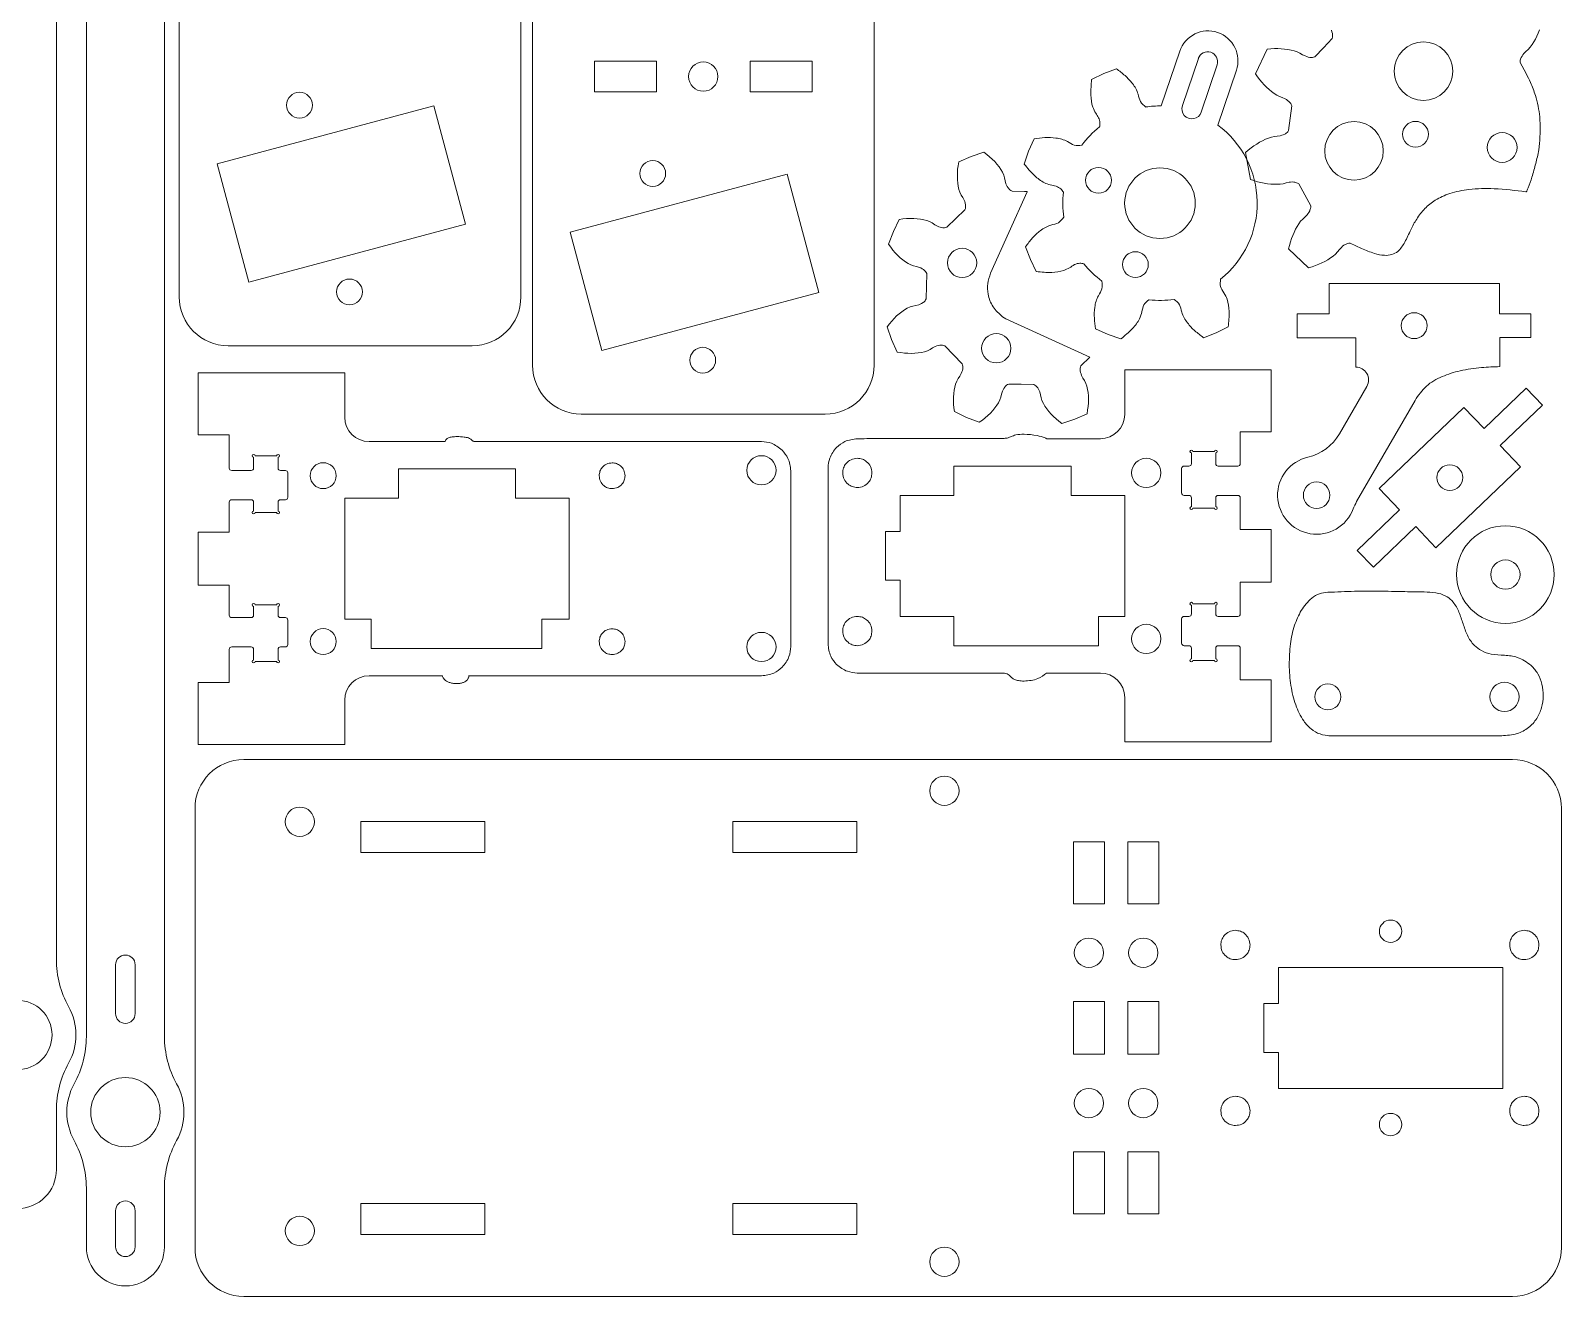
# Model space of a CAD drawing. Header units: millimetres. Extents: x 86 to 338, y 16 to 266.
# Drawn here: x 180.9 to 337.7, y 15.7 to 145.4 of the extents above; entities that cross this region are included whole.
import ezdxf

# ---------------------------------------------------------------- set-up
doc = ezdxf.new("R2010")
doc.units = ezdxf.units.MM

msp = doc.modelspace()

# ---------------------------------------------------------------- linework, layer by layer
at = {"color": 7, "linetype": 'Continuous', "lineweight": 15}
for p, q in [((183.53, 50.27), (183.53, 190.52)), ((196.12, 177.3), (196.12, 118.13)), ((231.12, 118.13), (231.12, 177.3)), ((232.31, 170.3), (232.31, 111.13)), ((267.31, 111.13), (267.31, 170.3)), ((186.6, 155.61), (186.6, 42.35)), ((194.6, 42.35), (194.6, 155.61)), ((314.23, 144.61), (313.36, 143.67)), ((314.16, 145.45), (314.22, 145.3)), ((314.22, 145.3), (314.26, 145.13)), ((314.27, 144.74), (314.23, 144.61)), ((314.26, 145.13), (314.27, 145.04)), ((314.27, 145.04), (314.28, 144.95)), ((314.28, 144.85), (314.27, 144.74)), ((314.28, 144.95), (314.28, 144.85)), ((334.9, 144.26), (335.06, 144.55)), ((335.06, 144.55), (335.21, 144.85)), ((335.21, 144.85), (335.35, 145.17)), ((335.35, 145.17), (335.47, 145.5)), ((298.63, 143.31), (296.73, 137.7)), ((307.59, 143.53), (306.38, 140.98)), ((307.96, 143.56), (307.59, 143.53)), ((308.32, 143.57), (307.96, 143.56)), ((308.68, 143.57), (308.32, 143.57)), ((309.03, 143.55), (308.68, 143.57)), ((309.37, 143.52), (309.03, 143.55)), ((309.71, 143.48), (309.37, 143.52)), ((310.04, 143.41), (309.71, 143.48)), ((310.35, 143.33), (310.04, 143.41)), ((310.65, 143.23), (310.35, 143.33)), ((310.94, 143.11), (310.65, 143.23)), ((311.21, 142.95), (310.94, 143.11)), ((311.48, 142.82), (311.21, 142.95)), ((311.63, 142.76), (311.48, 142.82)), ((311.79, 142.71), (311.63, 142.76)), ((312.47, 142.74), (312.34, 142.7)), ((313.36, 143.67), (312.47, 142.74)), ((333.61, 142.66), (333.7, 142.81)), ((333.7, 142.81), (333.79, 142.94)), ((333.79, 142.94), (333.89, 143.07)), ((333.89, 143.07), (334.1, 143.29)), ((334.1, 143.29), (334.33, 143.49)), ((334.33, 143.49), (334.54, 143.73)), ((334.54, 143.73), (334.73, 143.98)), ((334.73, 143.98), (334.9, 144.26)), ((238.66, 142.3), (238.66, 139.13)), ((245.01, 142.3), (238.66, 142.3)), ((245.01, 139.13), (245.01, 142.3)), ((254.61, 142.3), (254.61, 139.13)), ((260.96, 142.3), (254.61, 142.3)), ((260.96, 139.13), (260.96, 142.3)), ((292.14, 141.51), (290.84, 141.02)), ((300.53, 142.56), (298.9, 137.73)), ((300.83, 137.07), (302.46, 141.9)), ((302.53, 135.74), (304.43, 141.35)), ((311.95, 142.68), (311.79, 142.71)), ((312.04, 142.67), (311.95, 142.68)), ((312.13, 142.67), (312.04, 142.67)), ((312.23, 142.68), (312.13, 142.67)), ((312.34, 142.7), (312.23, 142.68)), ((333.51, 142.28), (333.52, 142.39)), ((333.51, 142.15), (333.51, 142.28)), ((334.11, 141.02), (333.51, 142.15)), ((333.52, 142.39), (333.55, 142.49)), ((333.55, 142.49), (333.58, 142.58)), ((333.58, 142.58), (333.61, 142.66)), ((290.84, 141.02), (289.6, 140.4)), ((306.38, 140.98), (306.6, 140.68)), ((306.6, 140.68), (306.82, 140.39)), ((306.82, 140.39), (307.05, 140.12)), ((307.05, 140.12), (307.28, 139.85)), ((307.28, 139.85), (307.53, 139.61)), ((307.53, 139.61), (307.78, 139.38)), ((238.66, 139.13), (245.01, 139.13)), ((254.61, 139.13), (260.96, 139.13)), ((307.78, 139.38), (308.03, 139.17)), ((308.03, 139.17), (308.29, 138.97)), ((308.29, 138.97), (308.56, 138.8)), ((308.56, 138.8), (308.84, 138.66)), ((308.84, 138.66), (309.13, 138.56)), ((309.13, 138.56), (309.41, 138.43)), ((309.41, 138.43), (309.55, 138.35)), ((309.55, 138.35), (309.68, 138.26)), ((309.68, 138.26), (309.81, 138.15)), ((309.81, 138.15), (309.88, 138.09)), ((309.88, 138.09), (309.94, 138.02)), ((222.2, 137.72), (199.99, 131.76)), ((225.45, 125.59), (222.2, 137.72)), ((309.94, 138.02), (310, 137.94)), ((310.1, 137.71), (309.95, 136.44)), ((310, 137.94), (310.05, 137.84)), ((310.05, 137.84), (310.1, 137.71)), ((309.54, 134.91), (309.46, 134.86)), ((309.62, 134.98), (309.54, 134.91)), ((309.7, 135.06), (309.62, 134.98)), ((309.78, 135.17), (309.7, 135.06)), ((309.95, 136.44), (309.78, 135.17)), ((283.71, 134.32), (283.14, 133.06)), ((305.93, 133.4), (305.64, 133.18)), ((306.22, 133.61), (305.93, 133.4)), ((306.51, 133.8), (306.22, 133.61)), ((306.81, 133.98), (306.51, 133.8)), ((307.11, 134.14), (306.81, 133.98)), ((307.41, 134.28), (307.11, 134.14)), ((307.71, 134.4), (307.41, 134.28)), ((308.01, 134.5), (307.71, 134.4)), ((308.32, 134.57), (308.01, 134.5)), ((308.62, 134.6), (308.32, 134.57)), ((308.93, 134.65), (308.62, 134.6)), ((309.08, 134.69), (308.93, 134.65)), ((309.23, 134.74), (309.08, 134.69)), ((309.39, 134.82), (309.23, 134.74)), ((309.46, 134.86), (309.39, 134.82)), ((335.42, 133.19), (335.49, 133.86)), ((199.99, 131.76), (203.24, 119.64)), ((275.98, 131.96), (275.92, 131.58)), ((277.24, 132.53), (275.98, 131.96)), ((278.56, 132.98), (277.24, 132.53)), ((278.86, 132.74), (278.56, 132.98)), ((279.15, 132.5), (278.86, 132.74)), ((279.42, 132.25), (279.15, 132.5)), ((279.67, 132), (279.42, 132.25)), ((279.9, 131.73), (279.67, 132)), ((283.14, 133.06), (282.69, 131.75)), ((305.64, 133.18), (305.36, 132.94)), ((305.36, 132.94), (305.88, 130.17)), ((258.39, 130.71), (236.18, 124.76)), ((261.64, 118.59), (258.39, 130.71)), ((275.85, 130.85), (275.84, 130.49)), ((275.84, 130.49), (275.85, 130.14)), ((275.87, 131.21), (275.85, 130.85)), ((275.92, 131.58), (275.87, 131.21)), ((280.11, 131.47), (279.9, 131.73)), ((280.3, 131.19), (280.11, 131.47)), ((280.46, 130.91), (280.3, 131.19)), ((280.6, 130.62), (280.46, 130.91)), ((280.68, 130.33), (280.6, 130.62)), ((280.74, 130.02), (280.68, 130.33)), ((275.85, 130.14), (275.88, 129.8)), ((275.88, 129.8), (275.93, 129.47)), ((275.93, 129.47), (276, 129.15)), ((276, 129.15), (276.1, 128.85)), ((276.1, 128.85), (276.24, 128.57)), ((279.25, 120.56), (282.98, 128.9)), ((280.82, 129.73), (280.74, 130.02)), ((280.88, 129.58), (280.82, 129.73)), ((280.95, 129.44), (280.88, 129.58)), ((281.04, 129.3), (280.95, 129.44)), ((281.1, 129.23), (281.04, 129.3)), ((281.16, 129.16), (281.1, 129.23)), ((281.23, 129.09), (281.16, 129.16)), ((281.32, 129.03), (281.23, 129.09)), ((281.44, 128.96), (281.32, 129.03)), ((282.72, 128.95), (281.44, 128.96)), ((282.99, 128.93), (282.72, 128.95)), ((282.98, 128.9), (282.99, 128.93)), ((286.7, 128.86), (286.7, 128.86)), ((305.88, 130.17), (306.23, 130.05)), ((306.23, 130.05), (306.58, 129.94)), ((306.58, 129.94), (306.93, 129.86)), ((306.93, 129.86), (307.27, 129.78)), ((307.27, 129.78), (307.61, 129.73)), ((307.61, 129.73), (307.95, 129.69)), ((307.95, 129.69), (308.28, 129.67)), ((308.28, 129.67), (308.61, 129.67)), ((308.61, 129.67), (308.93, 129.69)), ((308.93, 129.69), (309.23, 129.73)), ((309.23, 129.73), (309.53, 129.82)), ((309.53, 129.82), (309.83, 129.88)), ((309.83, 129.88), (309.99, 129.9)), ((309.99, 129.9), (310.15, 129.91)), ((310.15, 129.91), (310.32, 129.89)), ((310.32, 129.89), (310.41, 129.88)), ((310.41, 129.88), (310.5, 129.86)), ((310.5, 129.86), (310.59, 129.83)), ((310.59, 129.83), (310.7, 129.78)), ((310.7, 129.78), (310.81, 129.71)), ((310.81, 129.71), (311.44, 128.59)), ((276.61, 127.06), (275.69, 126.17)), ((276.24, 128.57), (276.4, 128.32)), ((276.4, 128.32), (276.54, 128.04)), ((276.54, 128.04), (276.6, 127.9)), ((276.6, 127.9), (276.65, 127.74)), ((276.66, 127.19), (276.61, 127.06)), ((276.65, 127.74), (276.68, 127.58)), ((276.68, 127.3), (276.66, 127.19)), ((276.68, 127.58), (276.68, 127.49)), ((276.68, 127.49), (276.68, 127.4)), ((276.68, 127.4), (276.68, 127.3)), ((311.44, 128.59), (312.04, 127.46)), ((312, 127.11), (311.97, 127.03)), ((312.03, 127.21), (312, 127.11)), ((312.04, 127.32), (312.03, 127.21)), ((312.04, 127.46), (312.04, 127.32)), ((203.24, 119.64), (225.45, 125.59)), ((269.89, 126.08), (269.28, 124.83)), ((270.27, 126.13), (269.89, 126.08)), ((270.64, 126.16), (270.27, 126.13)), ((271.01, 126.17), (270.64, 126.16)), ((271.37, 126.17), (271.01, 126.17)), ((271.72, 126.15), (271.37, 126.17)), ((272.06, 126.1), (271.72, 126.15)), ((272.39, 126.04), (272.06, 126.1)), ((272.7, 125.96), (272.39, 126.04)), ((273, 125.85), (272.7, 125.96)), ((273.27, 125.71), (273, 125.85)), ((273.52, 125.53), (273.27, 125.71)), ((273.79, 125.38), (273.52, 125.53)), ((275.69, 126.17), (274.77, 125.28)), ((310.82, 125.62), (310.65, 125.35)), ((311.01, 125.88), (310.82, 125.62)), ((311.22, 126.11), (311.01, 125.88)), ((311.45, 126.32), (311.22, 126.11)), ((311.67, 126.54), (311.45, 126.32)), ((311.76, 126.66), (311.67, 126.54)), ((311.86, 126.8), (311.76, 126.66)), ((311.94, 126.94), (311.86, 126.8)), ((311.97, 127.03), (311.94, 126.94)), ((236.18, 124.76), (239.43, 112.63)), ((269.28, 124.83), (268.79, 123.54)), ((273.93, 125.32), (273.79, 125.38)), ((274.09, 125.27), (273.93, 125.32)), ((274.25, 125.23), (274.09, 125.27)), ((274.34, 125.22), (274.25, 125.23)), ((274.43, 125.22), (274.34, 125.22)), ((274.53, 125.22), (274.43, 125.22)), ((274.64, 125.24), (274.53, 125.22)), ((274.77, 125.28), (274.64, 125.24)), ((310.08, 124.11), (309.97, 123.77)), ((310.2, 124.43), (310.08, 124.11)), ((310.34, 124.75), (310.2, 124.43)), ((310.49, 125.06), (310.34, 124.75)), ((310.65, 125.35), (310.49, 125.06)), ((268.79, 123.54), (269.01, 123.22)), ((269.01, 123.22), (269.24, 122.93)), ((269.24, 122.93), (269.48, 122.65)), ((269.48, 122.65), (269.73, 122.39)), ((269.73, 122.39), (269.98, 122.15)), ((282.83, 123.28), (283.32, 121.98)), ((309.87, 123.41), (309.78, 123.05)), ((309.78, 123.05), (311.83, 121.12)), ((309.97, 123.77), (309.87, 123.41)), ((314.33, 122.32), (314.58, 122.52)), ((314.58, 122.52), (314.8, 122.74)), ((314.8, 122.74), (314.99, 122.98)), ((314.99, 122.98), (315.2, 123.21)), ((315.2, 123.21), (315.31, 123.32)), ((315.31, 123.32), (315.44, 123.42)), ((315.44, 123.42), (315.58, 123.51)), ((315.58, 123.51), (315.66, 123.55)), ((315.66, 123.55), (315.75, 123.59)), ((315.75, 123.59), (315.84, 123.62)), ((315.84, 123.62), (315.95, 123.64)), ((315.95, 123.64), (316.09, 123.65)), ((316.09, 123.65), (317.26, 123.11)), ((269.98, 122.15), (270.25, 121.93)), ((270.25, 121.93), (270.51, 121.74)), ((270.51, 121.74), (270.79, 121.56)), ((270.79, 121.56), (271.07, 121.42)), ((271.07, 121.42), (271.36, 121.32)), ((271.36, 121.32), (271.66, 121.26)), ((271.66, 121.26), (271.96, 121.16)), ((271.96, 121.16), (272.1, 121.1)), ((272.1, 121.1), (272.24, 121.02)), ((272.24, 121.02), (272.38, 120.93)), ((272.38, 120.93), (272.45, 120.87)), ((272.45, 120.87), (272.51, 120.81)), ((272.51, 120.81), (272.58, 120.73)), ((283.32, 121.98), (283.93, 120.74)), ((288.81, 121.53), (288.81, 121.53)), ((311.83, 121.12), (312.19, 121.23)), ((312.19, 121.23), (312.53, 121.35)), ((312.53, 121.35), (312.86, 121.49)), ((312.86, 121.49), (313.18, 121.63)), ((313.18, 121.63), (313.49, 121.78)), ((313.49, 121.78), (313.79, 121.95)), ((313.79, 121.95), (314.07, 122.13)), ((314.07, 122.13), (314.33, 122.32)), ((272.58, 120.73), (272.64, 120.64)), ((272.64, 120.64), (272.7, 120.52)), ((272.67, 119.23), (272.66, 117.95)), ((272.7, 120.52), (272.67, 119.23)), ((290.65, 119.75), (290.65, 119.75)), ((313.93, 119.52), (313.93, 116.39)), ((331.37, 119.52), (313.93, 119.52)), ((331.37, 116.39), (331.37, 119.52)), ((239.43, 112.63), (261.64, 118.59)), ((272.46, 117.67), (272.39, 117.61)), ((272.53, 117.74), (272.46, 117.67)), ((272.59, 117.83), (272.53, 117.74)), ((272.66, 117.95), (272.59, 117.83)), ((295.47, 117.84), (295.48, 117.84)), ((298.04, 117.88), (298.04, 117.88)), ((269.62, 116.18), (269.37, 115.93)), ((269.89, 116.41), (269.62, 116.18)), ((270.15, 116.62), (269.89, 116.41)), ((270.43, 116.81), (270.15, 116.62)), ((270.71, 116.97), (270.43, 116.81)), ((271, 117.11), (270.71, 116.97)), ((271.29, 117.2), (271, 117.11)), ((271.6, 117.25), (271.29, 117.2)), ((271.89, 117.33), (271.6, 117.25)), ((272.04, 117.39), (271.89, 117.33)), ((272.18, 117.46), (272.04, 117.39)), ((272.32, 117.55), (272.18, 117.46)), ((272.39, 117.61), (272.32, 117.55)), ((280.81, 115.89), (280.48, 116.1)), ((310.65, 116.39), (310.65, 113.94)), ((313.93, 116.39), (310.65, 116.39)), ((334.61, 116.39), (331.37, 116.39)), ((334.61, 113.99), (334.61, 116.39)), ((268.88, 115.37), (268.64, 115.07)), ((268.64, 115.07), (269.09, 113.76)), ((269.12, 115.66), (268.88, 115.37)), ((269.37, 115.93), (269.12, 115.66)), ((289.42, 111.96), (280.81, 115.89)), ((290.01, 114.85), (291.28, 114.28)), ((302.35, 114.45), (303.6, 115.07)), ((201.12, 113.13), (226.12, 113.13)), ((269.09, 113.76), (269.66, 112.49)), ((273.3, 112.92), (273.58, 113.06)), ((273.58, 113.06), (273.72, 113.11)), ((273.72, 113.11), (273.88, 113.16)), ((273.88, 113.16), (274.04, 113.19)), ((274.04, 113.19), (274.13, 113.2)), ((274.13, 113.2), (274.22, 113.2)), ((274.22, 113.2), (274.32, 113.19)), ((274.32, 113.19), (274.43, 113.17)), ((274.43, 113.17), (274.56, 113.13)), ((274.56, 113.13), (275.45, 112.2)), ((291.28, 114.28), (292.59, 113.83)), ((301.06, 113.96), (302.35, 114.45)), ((310.65, 113.94), (316.65, 113.94)), ((316.65, 113.94), (316.65, 110.94)), ((331.41, 113.99), (334.61, 113.99)), ((331.43, 110.99), (331.41, 113.99)), ((269.66, 112.49), (270.04, 112.43)), ((270.04, 112.43), (270.41, 112.38)), ((270.41, 112.38), (270.77, 112.36)), ((270.77, 112.36), (271.13, 112.35)), ((271.13, 112.35), (271.48, 112.36)), ((271.48, 112.36), (271.82, 112.39)), ((271.82, 112.39), (272.15, 112.44)), ((272.15, 112.44), (272.47, 112.51)), ((272.47, 112.51), (272.77, 112.61)), ((272.77, 112.61), (273.05, 112.75)), ((273.05, 112.75), (273.3, 112.92)), ((275.45, 112.2), (276.34, 111.28)), ((288.49, 111.07), (289.42, 111.96)), ((198.07, 110.37), (198.07, 104.02)), ((213.07, 110.37), (198.07, 110.37)), ((213.07, 105.82), (213.07, 110.37)), ((276.09, 110.03), (275.91, 109.78)), ((276.24, 110.3), (276.09, 110.03)), ((276.3, 110.45), (276.24, 110.3)), ((276.35, 110.6), (276.3, 110.45)), ((276.34, 111.28), (276.38, 111.15)), ((276.39, 110.76), (276.35, 110.6)), ((276.38, 111.15), (276.4, 111.04)), ((276.4, 110.85), (276.39, 110.76)), ((276.4, 111.04), (276.4, 110.94)), ((276.4, 110.94), (276.4, 110.85)), ((288.42, 110.74), (288.43, 110.83)), ((288.43, 110.64), (288.42, 110.74)), ((288.43, 110.83), (288.45, 110.94)), ((288.43, 110.56), (288.43, 110.64)), ((288.46, 110.39), (288.43, 110.56)), ((288.45, 110.94), (288.49, 111.07)), ((288.51, 110.24), (288.46, 110.39)), ((288.56, 110.09), (288.51, 110.24)), ((288.7, 109.82), (288.56, 110.09)), ((288.87, 109.56), (288.7, 109.82)), ((292.99, 110.65), (292.99, 106.1)), ((307.99, 110.65), (292.99, 110.65)), ((307.99, 104.3), (307.99, 110.65)), ((275.47, 108.23), (275.45, 107.88)), ((275.52, 108.57), (275.47, 108.23)), ((275.58, 108.9), (275.52, 108.57)), ((275.66, 109.21), (275.58, 108.9)), ((275.77, 109.51), (275.66, 109.21)), ((275.91, 109.78), (275.77, 109.51)), ((280.36, 108.18), (280.46, 108.47)), ((280.46, 108.47), (280.52, 108.61)), ((280.52, 108.61), (280.6, 108.75)), ((280.6, 108.75), (280.69, 108.89)), ((280.69, 108.89), (280.75, 108.96)), ((280.75, 108.96), (280.81, 109.03)), ((280.81, 109.03), (280.89, 109.09)), ((280.89, 109.09), (280.98, 109.15)), ((280.98, 109.15), (281.1, 109.21)), ((281.1, 109.21), (282.39, 109.18)), ((282.39, 109.18), (283.67, 109.17)), ((283.67, 109.17), (283.79, 109.1)), ((283.79, 109.1), (283.88, 109.04)), ((283.88, 109.04), (283.95, 108.97)), ((283.95, 108.97), (284.01, 108.9)), ((284.01, 108.9), (284.07, 108.83)), ((284.07, 108.83), (284.16, 108.69)), ((284.16, 108.69), (284.23, 108.55)), ((284.23, 108.55), (284.29, 108.4)), ((284.29, 108.4), (284.37, 108.11)), ((289.01, 109.28), (288.87, 109.56)), ((289.11, 108.98), (289.01, 109.28)), ((289.18, 108.66), (289.11, 108.98)), ((289.23, 108.33), (289.18, 108.66)), ((289.26, 107.99), (289.23, 108.33)), ((317.79, 108.97), (314.98, 104.1)), ((334.13, 108.8), (329.8, 104.64)), ((335.79, 107.06), (334.13, 108.8)), ((275.45, 107.88), (275.45, 107.52)), ((275.45, 107.52), (275.46, 107.16)), ((275.46, 107.16), (275.49, 106.78)), ((275.49, 106.78), (275.54, 106.4)), ((279.47, 106.5), (279.69, 106.76)), ((279.69, 106.76), (279.88, 107.03)), ((279.88, 107.03), (280.06, 107.3)), ((280.06, 107.3), (280.2, 107.58)), ((280.2, 107.58), (280.3, 107.88)), ((280.3, 107.88), (280.36, 108.18)), ((284.37, 108.11), (284.42, 107.81)), ((284.42, 107.81), (284.51, 107.51)), ((284.51, 107.51), (284.65, 107.22)), ((284.65, 107.22), (284.81, 106.94)), ((284.81, 106.94), (285, 106.67)), ((285, 106.67), (285.21, 106.4)), ((289.19, 106.55), (289.24, 106.92)), ((289.24, 106.92), (289.26, 107.29)), ((289.27, 107.64), (289.26, 107.99)), ((289.26, 107.29), (289.27, 107.64)), ((316.75, 97.16), (322.73, 107.53)), ((327.72, 106.8), (319.07, 98.49)), ((329.8, 104.64), (327.72, 106.8)), ((331.46, 102.91), (335.79, 107.06)), ((237.31, 106.13), (262.31, 106.13)), ((275.54, 106.4), (276.79, 105.79)), ((276.79, 105.79), (278.08, 105.3)), ((278.08, 105.3), (278.4, 105.52)), ((278.4, 105.52), (278.69, 105.75)), ((278.69, 105.75), (278.97, 105.99)), ((278.97, 105.99), (279.23, 106.24)), ((279.23, 106.24), (279.47, 106.5)), ((285.21, 106.4), (285.44, 106.13)), ((285.44, 106.13), (285.69, 105.88)), ((285.69, 105.88), (285.96, 105.63)), ((285.96, 105.63), (286.25, 105.39)), ((286.25, 105.39), (286.55, 105.15)), ((286.55, 105.15), (287.86, 105.6)), ((287.86, 105.6), (289.13, 106.17)), ((289.13, 106.17), (289.19, 106.55)), ((198.07, 104.02), (201.24, 104.02)), ((201.24, 104.02), (201.24, 100.6)), ((290.49, 103.6), (284.99, 103.6)), ((304.82, 104.3), (307.99, 104.3)), ((304.82, 101.05), (304.82, 104.3)), ((223.37, 103.32), (215.57, 103.32)), ((255.77, 103.32), (226.49, 103.32)), ((299.82, 101.05), (299.82, 102.15)), ((299.97, 102.3), (302.17, 102.3)), ((302.32, 102.15), (302.32, 101.05)), ((333.54, 100.74), (331.46, 102.91)), ((203.74, 100.6), (203.74, 101.7)), ((203.89, 101.85), (206.09, 101.85)), ((206.24, 101.7), (206.24, 100.6)), ((218.58, 100.52), (218.58, 97.52)), ((230.58, 100.52), (218.58, 100.52)), ((230.57, 97.52), (230.58, 100.52)), ((262.59, 100.6), (262.59, 82.6)), ((275.49, 100.8), (275.49, 97.8)), ((287.49, 100.8), (275.49, 100.8)), ((287.49, 97.8), (287.49, 100.8)), ((298.82, 98.05), (298.82, 100.55)), ((299.07, 100.8), (299.57, 100.8)), ((302.57, 100.8), (304.57, 100.8)), ((324.88, 92.43), (333.54, 100.74)), ((201.49, 100.35), (203.49, 100.35)), ((206.49, 100.35), (206.99, 100.35)), ((207.24, 100.1), (207.24, 97.6)), ((258.77, 82.32), (258.77, 100.32)), ((203.49, 97.35), (201.49, 97.35)), ((206.99, 97.35), (206.49, 97.35)), ((213.08, 97.52), (213.07, 85.12)), ((218.58, 97.52), (213.08, 97.52)), ((236.07, 97.52), (230.57, 97.52)), ((236.07, 85.12), (236.07, 97.52)), ((269.99, 97.8), (269.99, 94.1)), ((275.49, 97.8), (269.99, 97.8)), ((292.99, 97.8), (287.49, 97.8)), ((292.99, 85.4), (292.99, 97.8)), ((299.57, 97.8), (299.07, 97.8)), ((299.82, 96.65), (299.82, 97.55)), ((302.32, 97.55), (302.32, 96.65)), ((304.57, 97.8), (302.57, 97.8)), ((304.82, 94.3), (304.82, 97.55)), ((319.07, 98.49), (321.14, 96.33)), ((201.24, 97.1), (201.24, 94.02)), ((203.74, 96.2), (203.74, 97.1)), ((206.09, 96.05), (203.89, 96.05)), ((206.24, 97.1), (206.24, 96.2)), ((302.17, 96.5), (299.97, 96.5)), ((321.14, 96.33), (316.82, 92.17)), ((307.99, 94.3), (304.82, 94.3)), ((307.99, 88.9), (307.99, 94.3)), ((318.48, 90.44), (322.81, 94.6)), ((322.81, 94.6), (324.88, 92.43)), ((198.07, 94.02), (198.07, 88.62)), ((201.24, 94.02), (198.07, 94.02)), ((269.99, 94.1), (268.49, 94.1)), ((268.49, 94.1), (268.49, 89.1)), ((316.82, 92.17), (318.48, 90.44)), ((198.07, 88.62), (201.24, 88.62)), ((201.24, 88.62), (201.24, 85.53)), ((268.49, 89.1), (269.99, 89.1)), ((269.99, 89.1), (269.99, 85.4)), ((304.82, 88.9), (307.99, 88.9)), ((304.82, 85.65), (304.82, 88.9)), ((203.74, 85.53), (203.74, 86.43)), ((203.89, 86.58), (206.09, 86.58)), ((206.24, 86.43), (206.24, 85.53)), ((299.82, 85.65), (299.82, 86.55)), ((299.97, 86.7), (302.17, 86.7)), ((302.32, 86.55), (302.32, 85.65)), ((201.49, 85.28), (203.49, 85.28)), ((206.49, 85.28), (206.99, 85.28)), ((207.24, 85.03), (207.24, 82.53)), ((213.07, 85.12), (215.77, 85.12)), ((215.77, 85.12), (215.77, 82.12)), ((233.27, 85.12), (233.32, 85.12)), ((233.27, 82.12), (233.27, 85.12)), ((233.32, 85.12), (236.07, 85.12)), ((269.99, 85.4), (275.49, 85.4)), ((275.49, 85.4), (275.49, 82.4)), ((290.29, 85.4), (292.99, 85.4)), ((290.29, 82.4), (290.29, 85.4)), ((298.82, 82.65), (298.82, 85.15)), ((299.07, 85.4), (299.57, 85.4)), ((302.57, 85.4), (304.57, 85.4)), ((201.24, 82.03), (201.24, 78.62)), ((203.49, 82.28), (201.49, 82.28)), ((203.74, 80.93), (203.74, 82.03)), ((206.24, 82.03), (206.24, 80.93)), ((206.99, 82.28), (206.49, 82.28)), ((215.77, 82.12), (233.27, 82.12)), ((275.49, 82.4), (290.29, 82.4)), ((299.57, 82.4), (299.07, 82.4)), ((299.82, 81.05), (299.82, 82.15)), ((302.32, 82.15), (302.32, 81.05)), ((304.57, 82.4), (302.57, 82.4)), ((304.82, 78.9), (304.82, 82.15)), ((206.09, 80.78), (203.89, 80.78)), ((302.17, 80.9), (299.97, 80.9)), ((198.07, 78.62), (198.07, 72.27)), ((201.24, 78.62), (198.07, 78.62)), ((215.57, 79.32), (223.08, 79.32)), ((225.74, 79.32), (255.77, 79.31)), ((265.59, 79.6), (280.55, 79.6)), ((284.99, 79.6), (290.49, 79.6)), ((307.99, 78.9), (304.82, 78.9)), ((307.99, 72.55), (307.99, 78.9)), ((292.99, 77.1), (292.99, 72.55)), ((213.07, 72.27), (213.07, 76.82)), ((198.07, 72.27), (213.07, 72.27)), ((292.99, 72.55), (307.99, 72.55)), ((314.09, 73.17), (313.9, 73.16)), ((313.9, 73.16), (331.61, 73.16)), ((331.61, 73.16), (331.61, 73.17)), ((332.73, 70.74), (202.73, 70.74)), ((197.73, 65.74), (197.73, 20.74)), ((227.43, 64.39), (214.73, 64.39)), ((214.73, 64.39), (214.73, 61.21)), ((227.43, 61.21), (227.43, 64.39)), ((265.53, 64.39), (252.83, 64.39)), ((252.83, 64.39), (252.83, 61.21)), ((265.53, 61.21), (265.53, 64.39)), ((337.73, 20.74), (337.73, 65.74)), ((214.73, 61.21), (227.43, 61.21)), ((252.83, 61.21), (265.53, 61.21)), ((290.9, 62.29), (287.73, 62.29)), ((287.73, 62.29), (287.73, 55.94)), ((290.9, 55.94), (290.9, 62.29)), ((296.48, 62.29), (293.3, 62.29)), ((293.3, 62.29), (293.3, 55.94)), ((296.48, 55.94), (296.48, 62.29)), ((287.73, 55.94), (290.9, 55.94)), ((293.3, 55.94), (296.48, 55.94)), ((189.6, 49.71), (189.6, 44.71)), ((191.6, 44.71), (191.6, 49.71)), ((331.73, 49.44), (308.73, 49.44)), ((308.73, 49.44), (308.73, 45.74)), ((331.73, 37.04), (331.73, 49.44)), ((290.9, 45.94), (287.73, 45.94)), ((287.73, 45.94), (287.73, 40.54)), ((290.9, 40.54), (290.9, 45.94)), ((296.48, 45.94), (293.3, 45.94)), ((293.3, 45.94), (293.3, 40.54)), ((296.48, 40.54), (296.48, 45.94)), ((308.73, 45.74), (307.23, 45.74)), ((307.23, 45.74), (307.23, 40.74)), ((287.73, 40.54), (290.9, 40.54)), ((293.3, 40.54), (296.48, 40.54)), ((307.23, 40.74), (308.73, 40.74)), ((308.73, 40.74), (308.73, 37.04)), ((308.73, 37.04), (331.73, 37.04)), ((183.53, 28.72), (183.53, 34.78)), ((290.9, 30.54), (287.73, 30.54)), ((287.73, 30.54), (287.73, 24.19)), ((290.9, 24.19), (290.9, 30.54)), ((296.48, 30.54), (293.3, 30.54)), ((293.3, 30.54), (293.3, 24.19)), ((296.48, 24.19), (296.48, 30.54)), ((186.6, 26.86), (186.6, 20.81)), ((194.6, 20.81), (194.6, 26.86)), ((227.43, 25.26), (214.73, 25.26)), ((214.73, 25.26), (214.73, 22.09)), ((227.43, 22.09), (227.43, 25.26)), ((265.53, 25.26), (252.83, 25.26)), ((252.83, 25.26), (252.83, 22.09)), ((265.53, 22.09), (265.53, 25.26)), ((189.6, 24.51), (189.6, 20.81)), ((191.6, 20.81), (191.6, 24.51)), ((287.73, 24.19), (290.9, 24.19)), ((293.3, 24.19), (296.48, 24.19)), ((214.73, 22.09), (227.43, 22.09)), ((252.83, 22.09), (265.53, 22.09)), ((202.73, 15.74), (332.73, 15.74))]:
    msp.add_line(p, q, dxfattribs=at)
for centre, radius in [((323.59, 141.26), 3), ((249.81, 140.71), 1.5), ((208.44, 137.78), 1.32), ((316.48, 133.09), 3), ((322.78, 134.8), 1.32), ((331.66, 133.45), 1.53), ((244.63, 130.78), 1.32), ((290.3, 130.08), 1.32), ((296.6, 127.74), 3.62), ((276.33, 121.62), 1.5), ((294.08, 121.45), 1.32), ((213.56, 118.65), 1.32), ((322.65, 115.19), 1.33), ((249.75, 111.65), 1.32), ((279.83, 112.87), 1.5), ((210.87, 99.82), 1.33), ((255.77, 100.37), 1.5), ((295.19, 100.1), 1.5), ((326.3, 99.62), 1.32), ((312.65, 97.82), 1.36), ((331.99, 89.69), 5), ((331.99, 89.69), 1.5), ((210.87, 82.82), 1.33), ((255.77, 82.27), 1.5), ((295.19, 83.1), 1.5), ((313.8, 77.16), 1.33), ((331.9, 77.16), 1.5), ((274.51, 67.54), 1.5), ((208.47, 64.36), 1.5), ((320.23, 53.14), 1.15), ((289.32, 50.94), 1.5), ((294.89, 50.94), 1.5), ((179.53, 42.52), 3.55), ((190.6, 34.61), 3.55), ((289.32, 35.54), 1.5), ((294.89, 35.54), 1.5), ((320.23, 33.34), 1.15), ((208.47, 22.45), 1.5), ((274.51, 19.28), 1.5)]:
    msp.add_circle(centre, radius, dxfattribs=at)
for centre, radius, start, end in [((301.53, 142.33), 3.06, 341.3387, 161.3387), ((301.49, 142.23), 1.02, 341.3387, 161.3387), ((296.6, 127.74), 9.96, 89.229, 98.3321), ((299.86, 137.4), 1.02, 161.3387, 341.3387), ((296.6, 127.74), 9.97, 128.4501, 143.3994), ((296.6, 127.74), 9.96, 308.5242, 53.4474), ((296.6, 127.74), 9.96, 173.5216, 188.3327), ((296.6, 127.74), 9.96, 218.5262, 233.33), ((201.12, 118.13), 5, 180, 270), ((226.12, 118.13), 5, 270, 0), ((296.6, 127.74), 9.96, 263.5232, 278.3283), ((237.31, 111.13), 5, 180, 270), ((262.31, 111.13), 5, 270, 0), ((316.68, 109.64), 1.3, 328.943, 91.0583), ((215.57, 105.82), 2.5, 180, 270), ((290.49, 106.1), 2.5, 270, 0), ((310.65, 106.6), 5, 282.8531, 329.9995), ((203.74, 101.85), 0.15, 0, 270), ((206.24, 101.85), 0.15, 270, 180), ((299.82, 102.3), 0.15, 0, 270), ((302.32, 102.3), 0.15, 270, 180), ((201.49, 100.6), 0.25, 180, 270), ((203.49, 100.6), 0.25, 270, 0), ((206.49, 100.6), 0.25, 180, 270), ((299.07, 100.55), 0.25, 90, 180), ((299.57, 101.05), 0.25, 270, 0), ((302.57, 101.05), 0.25, 180, 270), ((304.57, 101.05), 0.25, 270, 0), ((312.65, 97.82), 4, 102.8531, 339.4141), ((206.99, 100.1), 0.25, 0, 90), ((201.49, 97.1), 0.25, 90, 180), ((203.49, 97.1), 0.25, 0, 90), ((206.49, 97.1), 0.25, 90, 180), ((206.99, 97.6), 0.25, 270, 0), ((299.07, 98.05), 0.25, 180, 270), ((299.57, 97.55), 0.25, 0, 90), ((302.57, 97.55), 0.25, 90, 180), ((304.57, 97.55), 0.25, 0, 90), ((203.74, 96.05), 0.15, 90, 0), ((206.24, 96.05), 0.15, 180, 90), ((299.82, 96.5), 0.15, 90, 360), ((302.32, 96.5), 0.15, 180, 90), ((321.08, 94.66), 5, 149.9993, 159.4141), ((203.74, 86.58), 0.15, 360, 270), ((206.24, 86.58), 0.15, 270, 180), ((299.82, 86.7), 0.15, 0, 270), ((302.32, 86.7), 0.15, 270, 180), ((201.49, 85.53), 0.25, 180, 270), ((203.49, 85.53), 0.25, 270, 0), ((206.49, 85.53), 0.25, 180, 270), ((206.99, 85.03), 0.25, 0, 90), ((299.07, 85.15), 0.25, 90, 180), ((299.57, 85.65), 0.25, 270, 0), ((302.57, 85.65), 0.25, 180, 270), ((304.57, 85.65), 0.25, 270, 0), ((201.49, 82.03), 0.25, 90, 180), ((203.49, 82.03), 0.25, 0, 90), ((206.49, 82.03), 0.25, 90, 180), ((206.99, 82.53), 0.25, 270, 0), ((299.07, 82.65), 0.25, 180, 270), ((299.57, 82.15), 0.25, 0, 90), ((302.57, 82.15), 0.25, 90, 180), ((304.57, 82.15), 0.25, 0, 90), ((203.74, 80.78), 0.15, 90, 360), ((206.24, 80.78), 0.15, 180, 90), ((299.82, 80.9), 0.15, 90, 0), ((302.32, 80.9), 0.15, 180, 90), ((215.57, 76.82), 2.5, 90, 180), ((290.49, 77.1), 2.5, 0, 90), ((202.73, 65.74), 5, 90, 180), ((332.73, 65.74), 5, 0, 90), ((193.53, 50.27), 10, 180, 208.955), ((190.6, 49.71), 1, 0, 180), ((179.53, 42.52), 6, 331.045, 28.955), ((190.6, 44.71), 1, 180, 0), ((176.6, 42.35), 10, 331.045, 0), ((204.6, 42.35), 10, 180, 208.955), ((193.53, 34.78), 10, 151.045, 180), ((190.6, 34.61), 6, 151.045, 208.955), ((190.6, 34.61), 6, 331.045, 28.955), ((176.6, 26.86), 10, 0, 28.955), ((204.6, 26.86), 10, 151.045, 180), ((179.53, 28.72), 4, 180, 0), ((190.6, 24.51), 1, 0, 180), ((190.6, 20.81), 4, 180, 0), ((190.6, 20.81), 1, 180, 0), ((202.73, 20.74), 5, 180, 270), ((332.73, 20.74), 5, 270, 0)]:
    msp.add_arc(centre, radius, start, end, dxfattribs=at)
for points, knots in [([(295.16, 137.59), (294.94, 137.76), (294.51, 138.09), (294.38, 139.07), (293.84, 139.99), (293.04, 140.84), (292.44, 141.28), (292.14, 141.51)], [0, 0, 0, 0, 0.1545054, 0.3116152, 0.5578234, 0.7788514, 1, 1, 1, 1]), ([(289.6, 140.4), (289.55, 139.88), (289.46, 138.94), (289.61, 137.75), (289.97, 136.99), (290.32, 136.51), (290.49, 136.01), (290.43, 135.68), (290.4, 135.54)], [0, 0, 0, 0, 0.31397, 0.560509, 0.698402, 0.806999, 0.915277, 1, 1, 1, 1]), ([(335.49, 133.86), (335.54, 134.77), (335.63, 136.43), (335.18, 138.53), (334.65, 140), (334.27, 140.71), (334.11, 141.02)], [0, 0, 0, 0, 0.368452, 0.671884, 0.861558, 1, 1, 1, 1]), ([(288.6, 133.68), (288.33, 133.65), (287.79, 133.59), (287.01, 134.19), (285.98, 134.45), (284.81, 134.49), (284.08, 134.38), (283.71, 134.32)], [0, 0, 0, 0, 0.1545431, 0.3116683, 0.5578814, 0.7788817, 1, 1, 1, 1]), ([(334.1, 128.9), (334.1, 128.9), (334.11, 128.9), (334.12, 128.9), (334.13, 128.91), (334.16, 128.95), (334.24, 129.08), (334.44, 129.57), (334.74, 130.51), (335.11, 131.79), (335.32, 132.73), (335.42, 133.19)], [0, 0, 0, 0, 0.001447, 0.003121, 0.005107, 0.011236, 0.033351, 0.109927, 0.362192, 0.684135, 1, 1, 1, 1]), ([(282.69, 131.75), (283.03, 131.33), (283.63, 130.6), (284.56, 129.89), (285.35, 129.59), (285.94, 129.51), (286.44, 129.26), (286.62, 128.98), (286.7, 128.86)], [0, 0, 0, 0, 0.3139197, 0.5604135, 0.6836521, 0.8070299, 0.9152745, 1, 1, 1, 1]), ([(317.26, 123.11), (317.69, 122.92), (318.44, 122.59), (319.5, 122.36), (320.35, 122.42), (321.14, 122.86), (321.75, 123.8), (322.26, 124.97), (322.89, 126.16), (323.7, 127.22), (324.85, 128.14), (326.39, 128.82), (328.44, 129.22), (331.08, 129.29), (333.01, 129.04), (334.1, 128.9)], [0, 0, 0, 0, 0.070867, 0.122733, 0.161719, 0.195175, 0.254616, 0.325514, 0.387897, 0.455677, 0.524559, 0.60583, 0.706869, 0.835666, 1, 1, 1, 1]), ([(286.74, 126.29), (286.58, 126.08), (286.24, 125.65), (285.26, 125.52), (284.34, 124.98), (283.49, 124.18), (283.05, 123.58), (282.83, 123.28)], [0, 0, 0, 0, 0.154506, 0.311612, 0.55782, 0.77885, 1, 1, 1, 1]), ([(283.93, 120.74), (284.46, 120.68), (285.4, 120.59), (286.56, 120.75), (287.33, 121.09), (287.81, 121.46), (288.34, 121.63), (288.66, 121.56), (288.81, 121.53)], [0, 0, 0, 0, 0.313919, 0.560412, 0.683652, 0.807028, 0.915275, 1, 1, 1, 1]), ([(280.48, 116.1), (280.12, 116.42), (279.41, 117.04), (278.95, 118.31), (278.89, 119.51), (279.13, 120.21), (279.25, 120.56)], [0, 0, 0, 0, 0.285933, 0.561971, 0.778889, 1, 1, 1, 1]), ([(290.65, 119.75), (290.68, 119.48), (290.75, 118.94), (290.15, 118.15), (289.88, 117.12), (289.85, 115.95), (289.96, 115.22), (290.01, 114.85)], [0, 0, 0, 0, 0.154506, 0.311613, 0.557818, 0.778849, 1, 1, 1, 1]), ([(303.6, 115.07), (303.65, 115.59), (303.74, 116.53), (303.58, 117.75), (303.17, 118.56), (302.72, 119.19), (302.78, 119.69), (302.8, 119.94)], [0, 0, 0, 0, 0.314682, 0.561774, 0.708569, 0.855353, 1, 1, 1, 1]), ([(302.8, 119.94), (302.8, 119.94), (302.8, 119.94), (302.8, 119.94), (302.8, 119.94)], [0, 0, 0, 0, 0.558702, 1, 1, 1, 1]), ([(292.59, 113.83), (293, 114.16), (293.73, 114.77), (294.48, 115.73), (294.76, 116.6), (294.88, 117.36), (295.28, 117.68), (295.47, 117.84)], [0, 0, 0, 0, 0.314679, 0.561772, 0.708566, 0.855354, 1, 1, 1, 1]), ([(298.04, 117.88), (298.26, 117.71), (298.69, 117.38), (298.82, 116.4), (299.36, 115.48), (300.16, 114.63), (300.76, 114.19), (301.06, 113.96)], [0, 0, 0, 0, 0.154498, 0.31161, 0.557817, 0.778848, 1, 1, 1, 1]), ([(322.73, 107.53), (323.09, 108.05), (323.8, 109.1), (325.51, 110.04), (327.43, 110.64), (329.43, 110.93), (330.8, 110.97), (331.43, 110.99)], [0, 0, 0, 0, 0.190822, 0.383398, 0.581423, 0.807734, 1, 1, 1, 1]), ([(224.57, 103.82), (224.4, 103.82), (224.11, 103.81), (223.78, 103.73), (223.58, 103.63), (223.48, 103.54), (223.4, 103.44), (223.38, 103.36), (223.37, 103.32)], [0, 0, 0, 0, 0.352462, 0.620606, 0.728417, 0.823474, 0.9116, 1, 1, 1, 1]), ([(226.49, 103.32), (226.44, 103.32), (226.36, 103.32), (226.25, 103.35), (226.12, 103.42), (225.99, 103.58), (225.69, 103.72), (225.21, 103.81), (224.82, 103.82), (224.57, 103.82)], [0, 0, 0, 0, 0.067998, 0.118793, 0.160444, 0.288394, 0.417821, 0.636662, 1, 1, 1, 1]), ([(265.59, 103.6), (265.15, 103.55), (264.35, 103.46), (263.74, 102.95), (263.47, 102.72)], [0, 0, 0, 0, 0.558866, 1, 1, 1, 1]), ([(280.64, 103.64), (279.6, 103.64), (277.45, 103.64), (274.23, 103.64), (271.33, 103.63), (268.98, 103.63), (267.32, 103.62), (266.25, 103.61), (265.74, 103.61), (265.6, 103.6), (265.59, 103.6), (265.59, 103.6), (265.59, 103.6), (265.59, 103.6), (265.59, 103.6), (265.59, 103.6), (265.59, 103.6), (265.59, 103.6)], [0, 0, 0, 0, 0.2061989, 0.4284892, 0.6429419, 0.7842433, 0.897581, 0.9728603, 0.9982723, 0.999896, 0.9999641, 0.9999804, 0.999991, 0.9999937, 0.9999959, 0.9999979, 1, 1, 1, 1]), ([(282.67, 104.07), (282.38, 104.07), (281.92, 104.05), (281.4, 103.85), (281.02, 103.66), (280.77, 103.65), (280.64, 103.64)], [0, 0, 0, 0, 0.406745, 0.649649, 0.807564, 1, 1, 1, 1]), ([(284.99, 103.6), (284.99, 103.6), (284.99, 103.6), (284.99, 103.6), (284.99, 103.6), (284.98, 103.61), (284.97, 103.61), (284.92, 103.64), (284.61, 103.78), (283.86, 104), (283.12, 104.05), (282.67, 104.07)], [0, 0, 0, 0, 0.000174, 0.000437, 0.001034, 0.002665, 0.00736, 0.021296, 0.078081, 0.429484, 1, 1, 1, 1]), ([(257.89, 102.44), (257.54, 102.72), (256.91, 103.21), (256.12, 103.28), (255.77, 103.32)], [0, 0, 0, 0, 0.558881, 1, 1, 1, 1]), ([(258.77, 100.32), (258.72, 100.76), (258.62, 101.56), (258.11, 102.17), (257.89, 102.44)], [0, 0, 0, 0, 0.558865, 1, 1, 1, 1]), ([(263.47, 102.72), (263.19, 102.37), (262.69, 101.74), (262.62, 100.95), (262.59, 100.6)], [0, 0, 0, 0, 0.558885, 1, 1, 1, 1]), ([(240.47, 101.14), (240.27, 101.11), (239.88, 101.06), (239.45, 100.71), (239.19, 100.28), (239.16, 99.97), (239.14, 99.82)], [0, 0, 0, 0, 0.283719, 0.55794, 0.775044, 1, 1, 1, 1]), ([(241.79, 99.82), (241.77, 100.01), (241.72, 100.4), (241.36, 100.83), (240.93, 101.09), (240.62, 101.12), (240.47, 101.14)], [0, 0, 0, 0, 0.283719, 0.557935, 0.775038, 1, 1, 1, 1]), ([(265.59, 101.6), (265.37, 101.57), (264.93, 101.52), (264.44, 101.12), (264.14, 100.63), (264.11, 100.28), (264.09, 100.1)], [0, 0, 0, 0, 0.283702, 0.557911, 0.775017, 1, 1, 1, 1]), ([(267.09, 100.1), (267.06, 100.33), (267, 100.76), (266.6, 101.25), (266.11, 101.55), (265.77, 101.58), (265.59, 101.6)], [0, 0, 0, 0, 0.283697, 0.557905, 0.775013, 1, 1, 1, 1]), ([(239.14, 99.82), (239.17, 99.62), (239.22, 99.23), (239.57, 98.8), (240, 98.54), (240.31, 98.51), (240.47, 98.49)], [0, 0, 0, 0, 0.283724, 0.557955, 0.775061, 1, 1, 1, 1]), ([(240.47, 98.49), (240.66, 98.52), (241.05, 98.57), (241.48, 98.92), (241.75, 99.35), (241.78, 99.66), (241.79, 99.82)], [0, 0, 0, 0, 0.28373, 0.557948, 0.775049, 1, 1, 1, 1]), ([(264.09, 100.1), (264.12, 99.88), (264.18, 99.44), (264.58, 98.95), (265.07, 98.66), (265.41, 98.62), (265.59, 98.6)], [0, 0, 0, 0, 0.283701, 0.557907, 0.775014, 1, 1, 1, 1]), ([(265.59, 98.6), (265.81, 98.63), (266.25, 98.69), (266.74, 99.09), (267.04, 99.58), (267.07, 99.93), (267.09, 100.1)], [0, 0, 0, 0, 0.2836975, 0.5578986, 0.7750082, 1, 1, 1, 1]), ([(313.8, 87.87), (313.51, 87.84), (312.92, 87.78), (311.9, 87.17), (311.39, 86.47), (311.07, 86.02)], [0, 0, 0, 0, 0.250628, 0.517194, 1, 1, 1, 1]), ([(323.96, 87.9), (323.2, 87.91), (321.54, 87.94), (319.07, 88), (316.44, 87.99), (314.72, 87.91), (313.8, 87.87)], [0, 0, 0, 0, 0.223688, 0.489327, 0.729702, 1, 1, 1, 1]), ([(331.9, 81.42), (331.45, 81.44), (330.63, 81.47), (329.57, 81.83), (328.68, 82.47), (328.05, 83.45), (327.65, 84.65), (327.28, 85.83), (326.76, 86.82), (326, 87.47), (325.07, 87.84), (324.36, 87.88), (323.96, 87.9)], [0, 0, 0, 0, 0.120794, 0.215615, 0.29564, 0.407149, 0.519903, 0.631632, 0.73828, 0.810859, 0.894191, 1, 1, 1, 1]), ([(265.59, 85.4), (265.37, 85.37), (264.93, 85.32), (264.44, 84.92), (264.14, 84.43), (264.11, 84.08), (264.09, 83.9)], [0, 0, 0, 0, 0.283693, 0.557911, 0.775025, 1, 1, 1, 1]), ([(267.09, 83.9), (267.06, 84.13), (267, 84.57), (266.6, 85.05), (266.11, 85.35), (265.77, 85.38), (265.59, 85.4)], [0, 0, 0, 0, 0.2836875, 0.5578971, 0.7750149, 1, 1, 1, 1]), ([(311.07, 86.02), (310.82, 85.52), (310.28, 84.43), (309.93, 82.53), (309.8, 80.45), (309.96, 78.34), (310.42, 76.38), (311.14, 74.85), (312.03, 73.85), (312.99, 73.27), (313.72, 73.21), (314.09, 73.17)], [0, 0, 0, 0, 0.110869, 0.241086, 0.382378, 0.525378, 0.66122, 0.783362, 0.856826, 0.926871, 1, 1, 1, 1]), ([(240.47, 84.14), (240.27, 84.11), (239.88, 84.06), (239.45, 83.71), (239.19, 83.28), (239.16, 82.97), (239.14, 82.82)], [0, 0, 0, 0, 0.28372, 0.557941, 0.775043, 1, 1, 1, 1]), ([(241.79, 82.82), (241.77, 83.01), (241.72, 83.4), (241.36, 83.83), (240.93, 84.09), (240.62, 84.12), (240.47, 84.14)], [0, 0, 0, 0, 0.283719, 0.557934, 0.775038, 1, 1, 1, 1]), ([(264.09, 83.9), (264.12, 83.68), (264.18, 83.24), (264.58, 82.75), (265.07, 82.46), (265.41, 82.42), (265.59, 82.4)], [0, 0, 0, 0, 0.283681, 0.557905, 0.775027, 1, 1, 1, 1]), ([(265.59, 82.4), (265.81, 82.43), (266.25, 82.49), (266.74, 82.89), (267.04, 83.38), (267.07, 83.73), (267.09, 83.9)], [0, 0, 0, 0, 0.28368, 0.5579, 0.775023, 1, 1, 1, 1]), ([(239.14, 82.82), (239.17, 82.62), (239.22, 82.23), (239.57, 81.8), (240, 81.54), (240.31, 81.51), (240.47, 81.49)], [0, 0, 0, 0, 0.283724, 0.557956, 0.775061, 1, 1, 1, 1]), ([(240.47, 81.49), (240.66, 81.52), (241.05, 81.57), (241.48, 81.92), (241.75, 82.35), (241.78, 82.66), (241.79, 82.82)], [0, 0, 0, 0, 0.28373, 0.557948, 0.77505, 1, 1, 1, 1]), ([(257.89, 80.19), (258.17, 80.54), (258.66, 81.17), (258.74, 81.97), (258.77, 82.32)], [0, 0, 0, 0, 0.55887, 1, 1, 1, 1]), ([(262.59, 82.6), (262.64, 82.16), (262.73, 81.36), (263.24, 80.75), (263.47, 80.48)], [0, 0, 0, 0, 0.558882, 1, 1, 1, 1]), ([(255.77, 79.31), (256.21, 79.37), (257.01, 79.46), (257.62, 79.97), (257.89, 80.19)], [0, 0, 0, 0, 0.558869, 1, 1, 1, 1]), ([(263.47, 80.48), (263.82, 80.2), (264.45, 79.71), (265.24, 79.63), (265.59, 79.6)], [0, 0, 0, 0, 0.558878, 1, 1, 1, 1]), ([(331.61, 73.17), (332.15, 73.21), (333.13, 73.28), (334.39, 73.94), (335.25, 74.9), (335.74, 76.04), (335.91, 77.26), (335.77, 78.44), (335.38, 79.55), (334.88, 80.11), (334.64, 80.38)], [0, 0, 0, 0, 0.157559, 0.29127, 0.414744, 0.535997, 0.657145, 0.776533, 0.891292, 1, 1, 1, 1]), ([(334.64, 80.38), (334.18, 80.71), (333.36, 81.3), (332.35, 81.38), (331.9, 81.42)], [0, 0, 0, 0, 0.553666, 1, 1, 1, 1]), ([(223.08, 79.32), (223.08, 79.32), (223.08, 79.32), (223.08, 79.31), (223.09, 79.27), (223.12, 79.18), (223.2, 79.05), (223.32, 78.9), (223.51, 78.75), (223.78, 78.63), (224.14, 78.53), (224.42, 78.52), (224.57, 78.52)], [0, 0, 0, 0, 0.000021, 0.000323, 0.005029, 0.072291, 0.152663, 0.257402, 0.387442, 0.54808, 0.748398, 1, 1, 1, 1]), ([(224.57, 78.52), (224.69, 78.53), (224.93, 78.54), (225.23, 78.63), (225.47, 78.76), (225.63, 78.9), (225.73, 79.05), (225.78, 79.16), (225.79, 79.24), (225.79, 79.27), (225.78, 79.3), (225.77, 79.31), (225.75, 79.31), (225.74, 79.32), (225.74, 79.32)], [0, 0, 0, 0, 0.231455, 0.422731, 0.582393, 0.715799, 0.824736, 0.907942, 0.939248, 0.963567, 0.973485, 0.982369, 0.990912, 1, 1, 1, 1]), ([(280.55, 79.6), (280.73, 79.57), (281.07, 79.5), (281.37, 79.13), (281.73, 78.92), (282.15, 78.79), (282.48, 78.78), (282.67, 78.77)], [0, 0, 0, 0, 0.223985, 0.441707, 0.5805, 0.757725, 1, 1, 1, 1]), ([(282.67, 78.77), (283.16, 78.81), (284.01, 78.88), (284.7, 79.39), (284.99, 79.6)], [0, 0, 0, 0, 0.573372, 1, 1, 1, 1]), ([(304.33, 53.24), (304.1, 53.21), (303.66, 53.15), (303.18, 52.75), (302.88, 52.26), (302.85, 51.91), (302.83, 51.74)], [0, 0, 0, 0, 0.283702, 0.557911, 0.775017, 1, 1, 1, 1]), ([(305.83, 51.74), (305.8, 51.96), (305.74, 52.4), (305.34, 52.89), (304.85, 53.18), (304.5, 53.22), (304.33, 53.24)], [0, 0, 0, 0, 0.2836979, 0.557904, 0.775013, 1, 1, 1, 1]), ([(333.93, 53.24), (333.7, 53.21), (333.26, 53.15), (332.78, 52.75), (332.48, 52.26), (332.45, 51.91), (332.43, 51.74)], [0, 0, 0, 0, 0.283706, 0.557908, 0.775011, 1, 1, 1, 1]), ([(335.43, 51.74), (335.4, 51.96), (335.34, 52.4), (334.94, 52.89), (334.45, 53.18), (334.1, 53.22), (333.93, 53.24)], [0, 0, 0, 0, 0.283697, 0.557898, 0.775008, 1, 1, 1, 1]), ([(302.83, 51.74), (302.86, 51.51), (302.91, 51.07), (303.31, 50.59), (303.8, 50.29), (304.15, 50.25), (304.33, 50.24)], [0, 0, 0, 0, 0.2837, 0.557909, 0.775015, 1, 1, 1, 1]), ([(304.33, 50.24), (304.55, 50.27), (304.99, 50.32), (305.48, 50.72), (305.77, 51.21), (305.81, 51.56), (305.83, 51.74)], [0, 0, 0, 0, 0.283698, 0.557899, 0.775011, 1, 1, 1, 1]), ([(332.43, 51.74), (332.46, 51.51), (332.51, 51.07), (332.91, 50.59), (333.4, 50.29), (333.75, 50.25), (333.93, 50.24)], [0, 0, 0, 0, 0.283708, 0.557905, 0.775008, 1, 1, 1, 1]), ([(333.93, 50.24), (334.15, 50.27), (334.59, 50.32), (335.08, 50.72), (335.37, 51.21), (335.41, 51.56), (335.43, 51.74)], [0, 0, 0, 0, 0.283705, 0.557904, 0.775007, 1, 1, 1, 1]), ([(304.33, 36.24), (304.1, 36.21), (303.66, 36.15), (303.18, 35.75), (302.88, 35.26), (302.85, 34.91), (302.83, 34.74)], [0, 0, 0, 0, 0.283691, 0.557911, 0.775023, 1, 1, 1, 1]), ([(305.83, 34.74), (305.8, 34.96), (305.74, 35.4), (305.34, 35.89), (304.85, 36.18), (304.5, 36.22), (304.33, 36.24)], [0, 0, 0, 0, 0.283685, 0.557896, 0.775014, 1, 1, 1, 1]), ([(333.93, 36.24), (333.7, 36.21), (333.26, 36.15), (332.78, 35.75), (332.48, 35.26), (332.45, 34.91), (332.43, 34.74)], [0, 0, 0, 0, 0.283698, 0.557908, 0.775018, 1, 1, 1, 1]), ([(335.43, 34.74), (335.4, 34.96), (335.34, 35.4), (334.94, 35.89), (334.45, 36.18), (334.1, 36.22), (333.93, 36.24)], [0, 0, 0, 0, 0.283686, 0.55789, 0.775007, 1, 1, 1, 1]), ([(302.83, 34.74), (302.86, 34.51), (302.91, 34.07), (303.31, 33.59), (303.8, 33.29), (304.15, 33.26), (304.33, 33.24)], [0, 0, 0, 0, 0.283678, 0.557904, 0.775026, 1, 1, 1, 1]), ([(304.33, 33.24), (304.55, 33.27), (304.99, 33.32), (305.48, 33.72), (305.77, 34.21), (305.81, 34.56), (305.83, 34.74)], [0, 0, 0, 0, 0.2836811, 0.5578994, 0.7750216, 1, 1, 1, 1]), ([(332.43, 34.74), (332.46, 34.51), (332.51, 34.07), (332.91, 33.59), (333.4, 33.29), (333.75, 33.26), (333.93, 33.24)], [0, 0, 0, 0, 0.283687, 0.557901, 0.775021, 1, 1, 1, 1]), ([(333.93, 33.24), (334.15, 33.27), (334.59, 33.32), (335.08, 33.72), (335.37, 34.21), (335.41, 34.56), (335.43, 34.74)], [0, 0, 0, 0, 0.283685, 0.557901, 0.775022, 1, 1, 1, 1])]:
    msp.add_open_spline(points, degree=3, knots=knots, dxfattribs=at)

doc.saveas('drawing.dxf')
